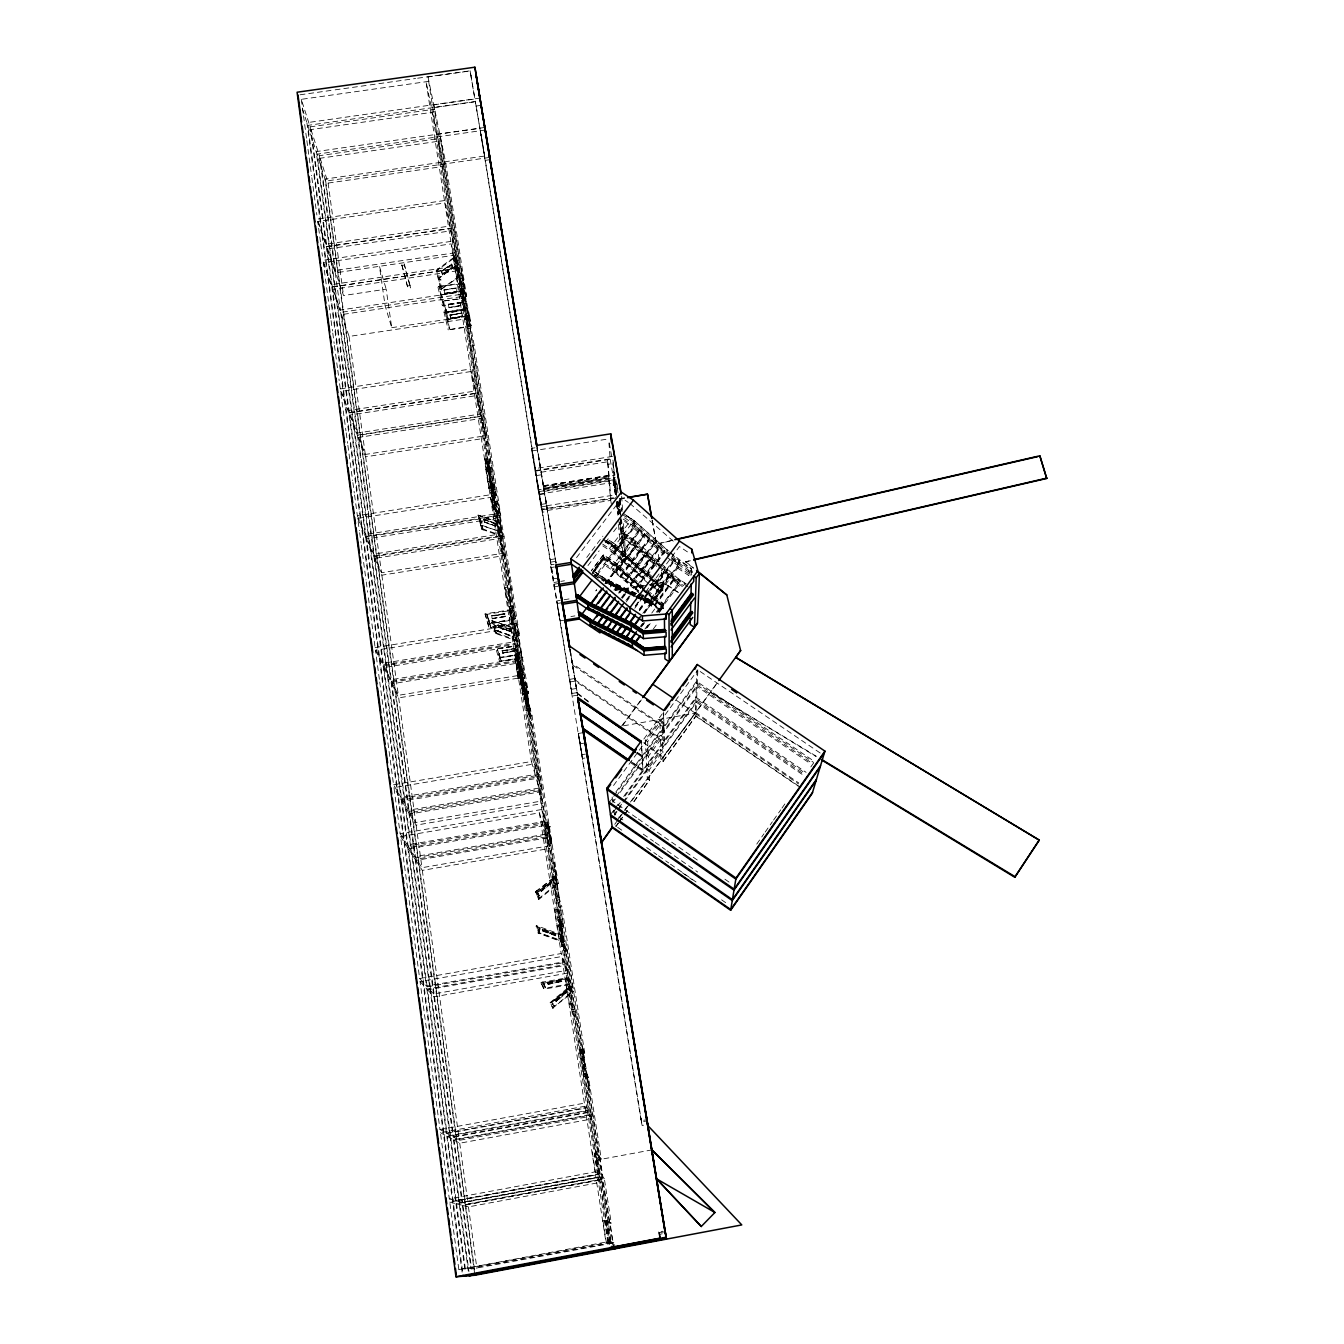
<?xml version="1.0" encoding="UTF-8"?>
<svg xmlns="http://www.w3.org/2000/svg" width="1344" height="1344" viewBox="0 0 1344 1344"><rect width="100%" height="100%" fill="white"/><g stroke="black" fill="none" stroke-linecap="round" stroke-linejoin="round"><path stroke-width="0.75" stroke-dasharray="5 3.75" d="M654.881 605.875L674.318 579.634L674.335 577.802L664.759 571.385L664.742 569.52L645.154 595.846L645.238 597.643L654.83 604.094L654.881 605.875L659.669 609.101M654.394 587.899L674.369 561.019L674.386 559.087L654.343 586.034L654.394 587.899L659.316 591.209M622.087 532.862C621.785 531.838 624.523 535.618 634.334 541.733L635.124 540.574L679.14 579.533L677.594 581.616L677.578 584.892L682.214 588M688.01 586.807L677.998 579.986L678.77 578.945L688.783 585.648M495.902 626.59L495.701 625.531L495.986 627.077M624.002 513.845L634.082 520.565L679.325 560.834L679.274 566.026L644.482 612.914M693.42 568.226L685.507 561.876L691.639 560.129M481.706 521.892L482.227 520.817L481.589 521.858M671.563 557.491L688.901 570.41L688.783 575.551L677.712 568.142L677.746 562.951L679.325 560.834M669.648 551.998L691.303 568.831L691.169 573.972L669.95 557.962M697.015 669.883L695.201 713.378L798.487 783.905M663.029 761.578L662.844 751.246L660.61 749.7L660.845 760.066L663.029 761.578L695.873 716.268L696.478 702.307L803.611 775.354M662.76 747.398L662.558 736.865L660.274 735.286L660.509 745.853L662.76 747.398L696.545 700.913L697.15 686.582L811.054 764.098M662.491 732.799L662.273 721.661L659.904 720.031L660.173 731.22L662.491 732.799L697.217 685.121L697.872 669.95L820.445 753.178M539.918 929.897L539.75 928.15L539.683 929.527M488.863 619.937L488.275 618.761L488.527 620.155M445.788 309.641L445.922 309.17M447.905 320.746L447.787 320.561M489.065 468.451L490.14 467.83L488.779 468.737M583.565 1053.074C581.918 1051.697 585.967 1053.478 582.91 1052.621M553.258 1005.312L554.585 1005.547L553.358 1005.127M543.9 986.563L545.143 987.151L544.202 986.513M561.758 925.159L562.817 924.521L561.674 925.042M549.175 826.862L550.418 826.694L549.007 827.383M498.859 531.182L480.329 525.118L480.866 522.446L480.934 524.966L498.406 531.115L499.397 528.797L498.893 531.3M494.794 629.933L494.743 627.396L494.189 630.185L513.509 637.073L513.643 633.931L513.072 636.35L494.76 629.832L513.089 636.451L513.66 634.032M513.475 636.955L514.147 634.116M498.372 531.014L498.91 528.629M440.496 279.166C441.672 282.106 440.227 277.654 440.412 279.871M538.591 930.367L537.936 933.022L562.632 942.127L560.515 934.433L536.256 925.546L538.894 933.408L536.256 925.546M539.146 930.569L538.608 932.803L558.348 940.044L559.541 937.894M558.785 940.666L559.524 937.826M562.632 942.127L560.515 934.433M555.576 935.777L555.442 933.862L542.153 929.846L542.623 931.039L555.576 935.777L555.442 933.862M537.751 927.158L540.641 934.265M538.322 930.502L539.431 930.518M539.062 930.384L538.222 929.863M542.623 931.039L542.438 929.09M517.507 641.256L514.634 628.051L491.904 620.726L495.482 633.427L517.507 641.256L514.634 628.051M510.401 631.646L510.132 628.874L497.818 625.246L498.406 627.379L510.401 631.646L498.674 626.724L498.086 624.59M493.55 621.516L496.675 633.847M494.945 627.715L494.659 627.077M495.23 627.094L495.466 627.883M495.734 628.169L494.609 627.581M495.482 633.427L492.173 620.071M502.757 536.676L499.733 522.043L478.027 515.122L481.723 529.267L502.757 536.676L499.733 522.043M495.398 523.505L483.89 519.473L484.327 522.228L495.802 526.26L484.495 521.842M484.327 522.228L483.991 519.238L495.499 523.27L495.902 526.025L484.428 521.993M481.723 529.267L478.279 514.5M495.802 526.26L495.499 523.27M480.514 521.825L480.682 522.866M481.824 523.27L481.841 521.724M483.991 519.238L495.23 523.891M538.86 894.97L539.767 895.81L539.112 895.087M442.075 296.201L442.126 297.528L441.504 296.352M447.636 321.082L448.157 322.106L447.905 320.964M548.302 827.568L546.79 827.551L547.73 827.534M756.739 844.099L763.946 833.801M765.156 832.087L772.363 821.789M773.573 820.075L780.78 809.794M781.973 808.08L786.794 801.209M810.835 766.903L814.447 761.762M633.948 801.696L649.522 780.226L649.034 770.246L662.844 751.246M618.257 818.782L623.112 812.095M624.322 810.432L629.16 803.746M630.37 802.082L717.646 682.181M614.729 824.326L618.374 819.286M619.601 817.606L624.473 810.886M625.699 809.206L630.571 802.469M631.798 800.789L717.629 682.45M615.955 826.157L618.358 822.847M619.55 821.184L623.146 816.228M624.338 814.582L629.143 807.962M633.931 801.36L649.505 779.873L647.304 778.361M618.391 823.166L616.006 826.476L615.485 822.478M619.584 821.52L623.179 816.564M624.372 814.918L629.16 808.298M608.849 803.057L612.545 797.983M613.788 796.286L696.478 682.802L813.305 762.266M622.994 802.15L648.866 766.55L646.598 764.988L646.061 754.79L660.274 735.286M636.502 817.74L612.696 801.175L615.149 797.815M616.375 796.135L648.178 752.455L647.674 741.686L662.273 721.661M612.847 802.368L615.3 799.025M620.189 792.305L697.15 686.582M648.866 766.55L648.379 756.37L662.558 736.865M610.462 814.682L614.074 809.71M615.283 808.063L618.895 803.107M623.7 796.488L695.873 697.217L806.098 772.346M613.032 812.515L620.222 802.603M625.027 796.001L695.822 698.628L804.048 772.397M649.522 780.226L647.321 778.714L646.8 768.701L660.61 749.7M622.877 819.941L614.376 814.01L621.768 803.846M614.527 815.136L616.963 811.776M618.19 810.096L623.078 803.359M624.305 801.679L696.478 702.307M643.86 739.032L663.566 712.068L663.785 726.247L572.107 663.365L569.453 647.64M648.178 752.455L645.859 750.842L645.288 740.04L659.904 720.031M613.536 785.501L697.872 669.95M615.838 792.036L696.528 681.324L813.658 760.973M622.86 725.189L642.382 698.51M676.486 700.375L695.218 713.11L662.962 757.142L643.087 742.274M653.268 629.076L656.947 624.103M654.83 604.094L674.335 577.802M654.847 604.985L674.335 578.71M640.114 626.724L642.516 623.465M641.357 625.951L643.759 622.709M641.29 626.959L643.742 623.65M642.298 625.834L644.666 622.642M651.773 613.049L656.51 606.648L651.605 603.322M656.225 612.242L661.987 604.447L646.447 591.31M642.365 595.879L659.702 610.68L659.652 608.21L679.123 581.918L659.954 567.252M662.743 604.43L663.012 608.731L662.962 604.582M644.868 629.11L649.69 622.574M657.502 612.024L679.106 582.826M646.111 628.337L649.723 623.448M657.888 612.31L663.852 604.145L647.22 590.15M659.316 611.134L663.13 605.875M647.254 627.682L650.933 622.541M659.702 610.68L679.09 584.472L679.14 579.533L685.793 584.002M659.131 612.242L662.928 607.001M659.35 612.293L663.146 607.253L642.163 589.646M621.566 726.163L641.474 699.3M634.754 608.278L641.861 598.735L641.777 596.904L651.605 603.523L644.482 613.099M645.204 596.736L664.742 570.461M645.238 597.643L664.759 571.385M654.377 586.975L674.386 560.062M639.223 609.302L646.649 599.29L651.571 602.599M639.257 610.21L646.682 600.214M639.61 610.697L646.716 601.121L646.649 599.29M638.215 594.401L649.572 599.726L648.782 600.919L637.409 595.577L648.782 600.802L659.652 608.21M654.007 579.902L660.257 585.463L661.046 584.287L663.617 586.118L651.353 602.65M691.74 575.114L690.144 569.268L678.149 561.254L678.938 560.196L690.934 568.21L691.975 572.023M669.547 573.67L649.992 599.978L650.227 601.877L669.547 575.518M651.286 603.557L641.76 598.265M650.026 600.869L669.547 574.594M649.908 578.256L662.894 589.277L651.319 604.884L649.37 603.137L651.47 604.565M651.101 604.615L662.508 589.226L660.778 587.748M651.134 606.043L651.168 601.541M649.942 584.825L659.35 592.872L659.299 590.285L679.291 563.338L669.463 556.769M662.844 586.253L662.76 590.839M642.852 613.385L679.291 564.312L674.369 561.019M644.146 612.629L662.642 587.664M625.901 600.432L632.083 592.15L635.342 594.35M638.753 591.528L635.544 589.378L635.443 587.546L655.099 561.221L645.506 554.803L645.439 552.888L624.506 538.91L621.869 539.347L623.078 556.483L625.649 556.063L619.819 522.463M627.194 599.693L632.134 593.074M635.494 588.47L655.133 562.162M635.544 589.378L664.524 550.553L644.767 535.399L644.7 533.383L623.196 519.07M626.287 601.91L632.184 593.998L632.083 592.15M664.541 551.544L644.448 578.458L639.509 575.148L639.425 573.233L629.546 566.614L629.429 564.665L619.534 558.029L619.382 556.063L639.71 529.066L634.771 525.773L614.426 552.737L619.382 556.063M635.191 606.043L679.459 546.554L688.195 552.384M635.628 606.127L641.827 597.828L646.716 601.121M635.443 587.546L625.834 581.078L625.699 579.23L645.439 552.888M625.766 580.154L645.473 553.846M664.524 550.553L664.541 552.518L644.482 579.415L644.398 577.517L634.536 570.881L634.418 568.966L654.629 541.985M625.834 581.078L654.646 542.976M618.744 592.385L622.457 587.446L632.184 593.998M634.536 570.881L654.679 543.984M618.828 593.309L622.524 588.37M620.088 592.637L622.591 589.294L622.457 587.446M638.702 590.621L630.689 585.228L630.588 583.397L650.278 557.054L640.685 550.637L640.601 548.705L635.796 545.496L635.561 541.246L624.154 533.602L621.499 534.038L633.998 543.312L662.038 567.941M630.638 584.321L650.311 558.012M621.079 598.063L627.262 589.798L635.393 595.274M630.689 585.228L659.585 546.269L639.811 531.098L639.71 529.066M639.458 574.19L659.602 547.26M622.39 597.324L627.329 590.722M639.509 575.148L659.618 548.251L659.585 546.269M622.356 598.349L627.379 591.646L627.262 589.798M634.284 596.148L605.976 582.725L634.116 596.366M640.769 588.185L617.299 567.672L603.674 558.818L592.486 573.636M605.674 583.716L625.716 557.122M606.278 583.363L625.75 557.458L623.33 521.136M617.047 569.201L616.627 564.413M630.588 583.397L620.962 576.929L620.81 575.064L616.006 571.822L634.2 546.823L621.751 537.583L620.474 519.49M616.006 571.822L644.7 533.383M624.473 561.355L644.734 534.391M615.938 571.099L604.548 563.455L604.716 565.152L616.073 572.796L635.846 546.487M634.418 568.966L624.54 562.33L644.767 535.399M610.428 586.051L612.898 582.758L622.591 589.294M610.512 586.975L612.982 583.682M620.81 575.064L640.601 548.705M620.894 575.988L649.673 537.684M620.962 576.929L649.69 538.692M629.546 566.614L649.723 539.7M613.956 590.033L617.669 585.094L627.379 591.646M615.283 589.31L617.736 586.018M615.317 590.285L617.82 586.942L617.669 585.094M620.978 518.616L624.506 538.91L597.022 575.366L596.837 573.686L622.826 539.23L622.591 535.685M615.283 549.881L615.065 544.992L615.67 549.83M626.17 515.693L634.536 521.287L634.822 526.831L614.51 553.762L614.376 551.981L633.125 527.117L623.146 520.447M611.117 567.857L639.761 530.09M619.534 558.029L639.811 531.098M636.317 593.51L605.993 579.298L605.22 580.457L597.005 574.829M635.561 541.246L633.998 543.312L634.234 547.562L656.779 566.378M649.169 602.146L605.69 581.599L634.2 594.821M617.198 566.412L660.929 604.8L617.198 566.294L603.691 557.239L592.334 572.292M604.918 583.632L625.649 556.063M493.836 489.518L495.012 489.552L493.618 490.09M587.966 565.589L599.122 550.855M605.237 542.774L608.832 538.037M613.62 531.72L620.794 522.228M603.54 555.626L604.044 560.465M609.42 548.671L628.186 523.807M636.317 593.611L606.01 579.398L593.124 570.73L603.708 556.567L616.594 565.337L644.868 589.831L616.594 565.337L617.366 564.161L603.406 554.786L591.209 570.914L603.406 554.904L617.383 564.278L645.658 588.89M593.578 570.746L603.708 557.357M593.813 570.898L603.775 557.71M595.207 570.612L604.044 558.768M627.362 516.214L634.082 520.699L633.276 521.758L621.533 513.929M634.536 521.287L632.94 523.404L633.175 527.89L662.962 553.661M615.149 548.335L603.355 540.103M576.542 557.642L621.785 498.086L628.286 502.404M586.74 557.441L602.868 536.172M615.384 548.486L648.362 577.013M583.01 1053.226L580.994 1049.093M566.227 992.04L556.114 1001.482L566.714 992.645L565.858 991.099L566.714 992.645M552.367 1004.371L553.09 1003.548M555.946 1001.246L566.412 992.275M554.047 1006.606L551.51 1001.196M552.67 1008L572.09 991.822L569.957 986.093L550.099 1002.624L552.67 1008L572.578 992.41L569.957 986.093M568.294 988.814L551.006 1002.725L552.3 1004.203M553.157 1008.588L550.603 1003.229L570.444 986.698M556.114 1001.482L555.526 1000.339L566.042 991.318L566.546 992.426M555.526 1000.339L566.16 991.469M566.345 991.704L555.223 999.953L555.811 1001.095M536.441 890.635L539.28 898.162L536.995 890.417M535.534 891.61L555.005 876.674L557.357 884.335L538.742 899.539L535.534 891.61L538.742 899.539M536.004 892.181L555.005 876.674M540.49 889.61L551.141 881.849L540.49 889.61L541.397 891.425L551.544 883.126L550.855 881.496M537.684 893.978L536.558 892.954L553.09 879.816L554.232 881.026L552.67 880.236M537.197 892.87L553.106 879.883M540.926 890.854L551.09 882.571L550.67 881.294M541.111 891.072L551.258 882.773M537.852 894.449L538.524 893.542M541.229 891.206L551.376 882.924M537.667 894.818L538.289 894.096M539.162 898.027L536.878 890.282M538.272 898.985L556.886 883.781L554.534 876.103M521.052 677.141C523.891 677.897 520.565 676.15 521.153 677.796M455.078 267.54L454.474 266.683L438.312 278.443L439.723 278.292M439.286 279.653L438.866 278.023L439.757 278.443M441.672 288.641L437.539 269.069M440.798 289.481L459.077 276.192L454.86 256.738L436.212 270.245L440.798 289.481L459.53 276.679L454.86 256.738M441.235 289.985L436.649 270.749L455.314 257.242M441.638 271.387L451.752 264.264L452.474 267.523L442.394 274.63L441.47 271.202L451.483 263.945L452.642 267.708L442.226 274.445L452.206 267.204L451.483 263.945M451.92 264.449L441.47 271.202M455.498 267.238L454.524 266.851L439.169 278.124M490.862 487.133L488.746 488.443L485.738 469.039L487.654 467.746M485.772 469.174L487.939 467.981M487.738 468.25L486.158 469.476L487.99 468.317M499.498 653.957L498.792 653.201L499.682 654.494M493.584 509.225L495.684 508.099L493.618 509.342L490.661 490.409L492.542 489.182M492.576 489.3L490.661 490.409M492.626 489.67L491.081 490.829L492.862 489.72M489.199 620.155L489.048 621.13M490.762 486.494L488.964 487.586M490.846 486.998L488.746 488.443M663.919 727.474L572.359 664.894L575.03 679.644M495.566 507.478L493.819 508.519M519.691 675.074L522.446 695.117L524.614 693.84M520.178 677.863L518.162 678.955L514.97 658.459L517.205 657.418L517.692 659.652M529.318 709.01C531.283 710.606 529.956 706.474 529.788 709.262M525.37 693.991L526.478 692.832L525.806 693.924M523.488 690.934L525.605 689.976M524.311 693.454L522.698 694.411L524.563 693.487M522.43 695.016L524.395 693.974M517.171 657.317L515.29 658.291L518.398 678.233L520.313 677.275M517.272 657.972L515.407 658.93M519.658 674.974L521.522 674.15M519.742 675.511L521.59 674.688M523.874 691.286L525.672 690.497M558.214 925.495L560.28 924.622L558.214 925.495L561.859 946.714M558.634 925.932L560.381 925.243M561.775 946.142L563.724 945.454L561.842 946.663M579.852 1053.209L581.935 1052.554M580.272 1053.679L582.019 1053.125M583.43 1074.024L585.463 1074.024L583.195 1074.696M685.507 561.876L691.622 560.465M672.722 540.12L656.41 544.202L672.722 540.456M607.942 1242.427L597.66 1177.378L595.543 1175.059L449.77 1202.124L458.858 1269.61L609.37 1241.419L606.043 1220.033L602.969 1220.604L606.278 1242.007M659.686 1238.21L658.661 1231.961L662.659 1231.222M458.858 1269.61L611.302 1241.957L601.961 1182.065L600.079 1180.015L462.958 1205.501L471.626 1268.988L614.359 1242.814L615.283 1248.761M659.098 1232.801L664.894 1231.709M609.857 1242.931L599.878 1179.797L597.878 1177.613L456.574 1203.854L465.427 1269.29L613.099 1242.478L609.958 1222.334L607.068 1222.872L610.193 1243.015M658.661 1231.961L659.837 1234.246L665.498 1233.187M608.294 1242.528L605.069 1221.78L609.454 1222.032L592.116 1118.93L589.999 1115.201L454.054 1140.115L462.554 1202.477L468.048 1203.955L604.33 1178.638L611.268 1223.107L607.068 1222.872M609.454 1222.032L605.069 1221.78M594.636 1154.614L597.61 1154.059L599.206 1156.31L596.316 1156.848L594.636 1154.614L597.811 1174.992L600.785 1174.438M604.33 1178.638L602.885 1176.907L599.995 1177.445L596.921 1157.654L599.794 1157.134L601.306 1159.25L588.538 1077.552L586.79 1073.738L583.934 1074.259L580.054 1049.261L582.893 1048.757L584.724 1053.074L581.952 1053.562L580.054 1049.261M651.907 1149.893L598.483 1159.771L596.921 1157.654M597.811 1174.992L587.278 1110.463L584.875 1106.28L440.429 1132.69L449.333 1198.915L595.039 1171.884L597.19 1174.286M449.333 1198.915L455.549 1200.578L600.18 1173.732L598.55 1171.8L595.476 1172.371L592.234 1151.371L595.274 1150.8L596.988 1153.186L593.998 1153.74L592.234 1151.371M601.507 1179.158L599.609 1177.008L589.764 1114.814L587.513 1110.883L447.434 1136.52L456.154 1200.746L597.391 1174.522M456.154 1200.746L461.983 1202.326L602.314 1176.252M449.77 1202.124L455.969 1203.703L599.609 1177.008M456.574 1203.854L462.403 1205.35L599.878 1179.797M462.958 1205.501L468.451 1206.895L601.961 1182.065M427.56 989.772L433.978 996.845L567.739 973.106L564.934 965.446L427.56 989.772L447.031 1133.462L453.062 1136.822L589.31 1111.874L587.042 1107.842L564.631 964.656L561.658 956.542L420.067 981.557L439.992 1129.548L446.41 1133.11L586.807 1107.439L584.388 1103.155L561.658 956.542M453.634 1137.142L589.529 1112.261L591.679 1116.058L459.329 1140.317L453.634 1137.142L415.901 860.412L546.857 837.9L549.982 848.383L591.679 1116.058M447.434 1136.52L453.466 1139.796L589.764 1114.814M454.054 1140.115L459.732 1143.206L592.116 1118.93M641.138 1119.619L640.55 1117.032L641.374 1120.694L646.968 1119.67M560.263 600.365L556.685 600.953L641.357 1121.938L647.086 1120.879M641.357 1121.938L642.146 1125.482L647.741 1124.458M584.674 1069.79L582.876 1056.384M588.538 1077.552L585.766 1078.056L583.934 1074.259M439.992 1129.548L584.388 1103.155M447.031 1133.462L587.042 1107.842M440.429 1132.69L446.813 1136.167L587.278 1110.463M581.297 1051.008L582.977 1055.309M581.868 1052.419L582.254 1053.209M583.044 1055.594L584.657 1069.085M568.495 986.362L571.402 985.841L573.518 991.57L570.679 992.074L568.495 986.362L572.426 1011.662L574.543 1016.854L577.382 1016.35L599.206 1156.31M569.386 1004.136L572.393 1003.598L574.56 1009.126L571.62 1009.663L569.386 1004.136L565.354 978.096L567.655 984.161M572.426 1011.662L575.35 1011.142L577.382 1016.35M623.616 725.794L695.218 713.11M558.214 920.069L560.582 927.091L563.388 926.604L561.086 919.565L558.214 920.069L562.061 944.899L564.95 944.395L567.185 950.947L573.518 991.57M567.185 950.947L564.362 951.434L562.061 944.899M419.664 978.533L561.187 953.534L564.178 961.75L426.502 986.11L419.664 978.533L400.562 836.556L539.381 812.851L542.892 824.594L564.48 962.539L567.286 970.284L433.591 993.989L427.157 986.849L408.458 848.837L543.228 825.737L546.538 836.825L589.529 1112.261M427.157 986.849L564.48 962.539M420.067 981.557L426.888 989.05L564.631 964.656M542.338 982.195L545.731 988.058L542.909 981.876M540.943 982.43L568.344 977.575L570.578 983.64L543.782 988.411L540.943 982.43L543.9 989.184L569.251 984.682L566.966 978.634L541.061 983.237M544.774 985.102L544.085 983.102L565.723 978.936M547.495 982.649L561.389 980.179L561.792 981.187L548.066 984.446L547.495 982.649L548.066 984.446M547.579 983.136L561.422 980.465L561.859 981.691M547.613 983.438L561.506 980.969L561.91 981.977M543.178 984.766L544.572 984.53M547.949 983.657L561.792 981.187M561.826 981.49L548.033 984.144L547.546 982.934M545.698 987.857L542.304 981.994M584.724 1053.074L561.893 906.881L559.171 907.351L556.853 900.144L553.14 876.355L555.912 875.868L558.247 883.529L555.526 884.016L553.14 876.355M554.77 909.905L557.743 909.384L560.179 916.843L557.29 917.347L554.77 909.905L558.734 935.441L561.17 942.379L564.077 941.858L561.708 934.92L558.734 935.441M562.582 940.397L563.741 941.388L539.179 932.686M556.853 900.144L559.625 899.657L561.893 906.881M400.159 833.666L407.366 844.922L545.311 821.302L541.867 809.474L400.159 833.666L393.96 787.634L534.778 763.846L538.39 776.798L401.285 800.016L393.96 787.634M402.007 801.226L408.912 812.935L542.136 790.289L538.726 778.058L402.007 801.226L408.072 846.014L547.73 822.142L549.797 829.382L547.092 829.836L544.992 822.612L547.495 838.757L550.25 838.286L552.266 845.275L421.966 867.703L415.531 857.674L409.584 814.061L539.7 791.952L542.993 803.494L549.578 845.729L546.437 835.178L539.7 791.952M400.562 836.556L407.753 847.745L542.892 824.594M547.697 826.342L549.293 831.331L547.915 826.526M548.604 826.19L551.998 842.705L550.435 837.984M408.072 846.014L414.876 856.632L548.89 833.633L545.647 822.461M415.531 857.674L546.437 835.178M408.458 848.837L415.246 859.387L546.538 836.825M415.901 860.412L422.318 870.391L549.982 848.383M401.621 798.454L535.466 775.79L538.944 788.071L408.542 810.214L401.621 798.454L383.88 667.565L515.323 646.01L519.322 661.937M409.214 811.356L539.297 789.264L542.59 800.873L415.75 822.478L409.214 811.356L391.826 683.844L519.624 662.794L523.538 678.367M409.584 814.061L416.119 825.132L542.993 803.494M581.935 732.866L578.424 733.471L582.506 758.436L587.832 757.529M583.666 743.198L580.138 743.803L577.802 730.85M393.574 784.762L531.418 761.51L535.114 774.514L400.915 797.244L393.574 784.762L379.663 681.358M581.834 754.723L585.48 754.102M526.546 692.093L525.336 690.346L526.546 692.093L542.136 790.289M528.612 693.739L525.958 694.176L523.051 682.954L525.756 682.5L528.612 693.739L516.55 623.498L513.878 623.935L520.313 657.938L542.59 800.873M571.217 689.321L576.526 688.447M526.058 699.401L522.883 687.96L526.344 701.148L522.463 676.284L521.22 674.436L522.463 676.284M571.956 693.487L577.231 692.614M569.621 679.358L572.359 696.024L577.651 695.15L570.226 649.874M527.705 704.256L525.571 689.892M520.498 666.506L526.562 705.466L529.267 705.012L532.056 715.831L558.247 883.529M528.562 708.826L526.512 710.405L528.578 709.363M529.906 714.974L526.982 703.601L530.258 716.134L526.058 690.228M532.056 715.831L529.402 716.268L526.562 705.466M515.088 650.429L502.74 653.15L515.189 651.101L514.567 648.43L502.186 651.151L514.634 648.85M502.673 652.714L515.122 650.681M502.706 652.898L515.138 650.849M498.54 654.746L499.145 655.603M499.783 654.545L499.666 655.519M499.582 655.166L499.548 657.938L519.574 654.646L519.036 651.689L518.969 654.31L499.968 657.317M499.548 657.938L519.557 654.562M520.128 672.235L518.834 670.303L516.869 657.602L518.162 659.568L522.194 685.306L518.549 671.412L521.909 683.508M499.531 661.349L522.362 657.602L519.288 645.036L496.003 648.85L499.531 661.349L522.95 657.502M374.724 558.398L381.864 575.182L504.37 555.542L500.27 538.356L374.724 558.398L391.474 681.24L398.328 695.335L522.934 674.738L519.221 660.206L499.834 536.592L495.499 518.448L366.458 538.944L383.527 664.894L390.768 679.778L518.834 658.711L514.903 643.356L495.062 516.583L490.476 497.414L357.722 518.381L359.369 530.695M518.162 659.568L516.869 657.602M391.474 681.24L519.221 660.206M383.88 667.565L391.121 682.399L519.238 661.298L539.297 789.264M518.095 673.361L520.951 672.89L524.093 684.986L521.287 685.457L518.095 673.361L514.416 649.673L517.272 649.202L520.464 661.752L517.675 662.206L514.416 649.673M391.826 683.844L398.681 697.872L523.337 677.275M524.647 678.182L521.926 678.636L518.851 666.775L521.64 666.322L524.647 678.182L518.851 641.038L515.743 628.488L512.988 628.942L509.46 606.262L512.215 605.825L515.39 618.778L512.686 619.214L509.46 606.262M523.891 686.683L524.395 688.632M569.453 679.392L574.862 678.485M522.446 689.858L525.218 689.405L528.175 700.829L525.454 701.282L522.446 689.858L516.096 649.387M569.873 681.979L575.282 681.089L664.154 742.174L663.667 711.917M615.048 590.453L647.203 585.228M649.219 584.909L663.281 582.624L678.552 592.855M564.094 599.743L570.209 598.752M511.762 624.103L504.79 587.58L507.629 587.126L514.534 623.65L489.031 627.816L485.083 613.889L509.712 609.89L513.139 623.885L509.813 610.613M485.184 614.611L511.241 610.378M557.088 603.49L562.279 602.65M491.551 615.77L504.756 613.62L505.445 616.56L492.29 618.71L491.669 616.493L504.756 613.62M504.806 613.889L491.602 616.039L504.823 614.074M557.374 605.102L559.339 616.207M492.24 618.442L505.378 616.123M488.964 620.911L488.947 623.885L510.115 620.441L509.544 617.266L509.477 620.054L489.384 623.213L509.477 620.054M488.275 620.575L488.51 621.398M485.083 613.889L488.914 627.11L513.038 623.179M490.879 627.514L486.545 614.578M375.11 647.59L510.334 625.531L514.5 641.777L382.771 663.365L375.11 647.59L367.937 594.266M570.931 616.543L574.896 615.888M379.378 679.291L375.48 650.345L510.77 628.253L514.92 644.431L535.466 775.79M563.64 620.273L560.146 620.844L550.351 564.917L554.114 564.312M513.878 623.935L516.936 636.199L519.557 635.779L504.05 536.474L497.465 501.144L494.827 501.564M518.851 641.038L516.146 641.474L512.988 628.942M383.527 664.894L514.903 643.356M375.48 650.345L383.141 666.036L514.92 644.431M519.994 645.624L496.003 648.85M502.118 650.731L514.601 648.682L515.189 651.101M549.998 559.675L555.307 558.818L555.979 562.75M555.727 561.322L550.402 562.178L479.875 128.167M554.434 567L550.771 567.588L550.351 564.917M556.786 578.29L553.325 578.844L550.183 559.642M558.953 581.666L553.442 582.557L554.165 586.874L559.49 586.018M560.801 581.364L564.463 580.776M553.745 584.27L559.255 583.38M615.014 590.134L643.171 585.564M651.218 584.254L663.281 582.305L678.552 592.536M618.173 510.35L619.5 510.014L618.173 510.35L616.762 502.169M619.198 513.391L617.098 501.362M516.936 636.199L486.074 438.077L481.606 418.387L358.226 437.472L374.371 555.878L381.528 572.729L503.983 553.106L499.867 535.853L481.135 416.354L476.431 395.59L349.675 415.094L366.106 536.374L373.649 554.148L499.447 534.089L495.113 515.894L475.944 393.456L470.954 371.532L340.637 391.457L348.869 412.994L365.333 534.542L494.659 514.03L490.073 494.794L470.954 371.532M374.371 555.878L499.867 535.853M366.458 538.944L373.985 556.668L499.834 536.592M504.05 536.474L501.463 536.894L498.154 522.883L491.568 480.614L495.096 495.785M623.078 556.483L619.282 534.626L621.852 534.206M621.751 537.583L624.389 537.163L621.566 520.884M491.03 481.908L489.938 482.026L489.317 479.388L494.642 497.532L490.846 480.732M536.105 475.625L541.514 474.768M613.922 469.224L614.914 482.731L609.655 483.554L608.11 464.285L613.486 463.445L612.898 460.102M492.374 488.947L495.23 503.093M492.962 491.484L497.734 517.356L494.239 502.572L487.637 458.59L484.848 459.026L488.326 481.404L492.022 497.011L494.76 496.574L491.114 480.967L488.326 481.404M543.362 485.738L608.714 475.423L608.95 476.784L543.581 487.116M543.379 485.873L608.731 475.558M354.581 495.029L357.37 515.743L490.073 494.794M543.329 486.377L614.914 475.087L612.461 461.026M493.534 496.02L496.188 495.6L469.073 321.77L466.486 322.157L459.312 283.483L463.344 301.93M543.782 488.258L608.966 477.826L543.816 488.494M534.996 447.804L531.418 448.375L538.154 489.871L615.367 477.674M544.001 489.636L609.118 479.59M615.686 494.004L613.234 479.808L615.955 493.97M538.944 491.618L614.208 479.707M544.303 491.366L609.235 481.102M494.206 500.657L498.439 517.238M539.347 494.071L609.386 482.983M539.414 494.676L544.706 493.836M496.188 495.6L492.677 480.446L489.972 480.866L493.366 502.706L496.087 502.286L499.531 517.07L515.39 618.778M610.966 499.649L609.823 485.436L615.048 484.613L615.804 494.777M541.162 504.42L546.353 503.597M546.571 505.781L614.309 495.046M541.565 506.839L546.739 506.016M366.106 536.374L495.113 515.894M498.204 515.928L500.774 515.508L474.247 345.576L467.376 308.28L444.024 312.43L466.099 308.482M357.722 518.381L365.686 537.13L495.062 516.583M538.154 489.871L541.531 509.208L616.795 497.246L615.502 479.64M542.102 509.779L615.586 498.103L612.763 460.37M499.531 517.07L496.877 517.49L493.366 502.706M619.651 498.607L625.615 497.666M547.495 510.434L610.596 500.422L608.966 480.547M619.668 498.977L625.649 498.019M498.154 522.883L500.791 522.463M531.838 450.946L608.614 438.934M487.519 467.006L490.409 481.958L486.612 458.741L490.325 474.751M612.461 456.439L534.946 468.619L541.531 509.208M489.871 476.566L485.873 458.858L493.03 496.86L488.813 469.946L487.452 467.376L488.544 469.98M535.282 470.585L610.814 458.707M535.349 471.139L610.21 459.362L608.933 443.033M541.094 472.248L607.673 461.782M457.061 270.866L332.64 289.38L349.339 412.608L357.134 433.07L480.766 413.952L476.045 393.137L431.861 109.553L426.031 81.732L444.461 200.542L456.036 254.974L335.311 272.866L327.163 249.06L450.845 230.849M357.907 435.053L481.219 415.985L485.705 435.725L365.299 454.457L357.907 435.053L341.477 314.614L462.638 296.453M349.675 415.094L357.47 435.49L481.135 416.354M358.226 437.472L365.635 456.826L486.074 438.077M340.284 388.92L470.568 369.012L475.558 390.986L348.533 410.508L340.284 388.92L339.444 382.704M349.339 412.608L476.045 393.137M348.869 412.994L475.944 393.456M462.454 315.89L450.694 318.293L449.971 315.118L461.866 313.337M450.66 318.058L462.504 316.109M468.266 315.538L446.998 319.402M447.871 319.418L447.098 319.838L466.15 316.21L466.25 317.251M391.726 327.684L469.61 315.958L471.156 325.802L448.224 329.885L469.997 326.592L465.142 303.643L443.755 166.37L438.497 141.254L320.158 158.239L335.782 272.882L343.526 295.529L386.182 289.162L391.726 327.684L385.106 305.693L379.462 266.398L386.182 289.162M341.477 314.614L349.121 336.437L467.46 318.612L468.636 326.189L464.822 308.666L485.705 435.725M467.947 328.776L470.501 328.39M471.727 345.962L474.247 345.576M453.516 256.922L457.766 276.377L460.404 275.99L456.204 256.536L453.516 256.922L456.775 277.956L459.48 277.553L464.722 302.35L442.394 305.71L437.858 286.692L461.933 283.097L465.914 301.543L442.394 305.71M407.618 285.97L410.122 285.6L410.441 287.851L407.938 288.221L401.402 263.155L407.938 288.221M460.169 278.746L462.706 278.376L466.553 296.352L464.05 296.738L460.169 278.746L463.26 298.67M443.503 304.903L439.068 286.339L449.282 328.944M460.723 283.92L437.858 286.692M456.238 287.969L444.041 289.8L456.238 287.969L457.027 291.698L444.864 293.513L444.091 290.186L456.288 288.204M444.83 293.278L456.977 291.312M441.605 294.773L460.74 291.497L460.841 292.522L460.27 291.833M440.748 294.907L460.74 291.497M327.163 249.06L332.304 286.978L340.368 310.027L461.782 291.866M441.185 295.159L441.689 294.454L441.857 295.764M332.64 289.38L340.687 312.379L462.269 294.134M463.63 296.671L460.975 297.074L456.775 277.956M468.602 316.327L464.436 297.864L442.31 301.174L465.814 298.284L469.61 315.958M448.291 304.147L460.169 302.366L460.925 305.945L449.081 307.709L448.392 304.752M448.358 304.517L460.219 302.736M462.504 304.046L465.142 303.643M460.824 305.323L449.081 307.709M449.047 307.49L460.858 305.558M445.166 309.658L445.452 310.918M446.578 312.497L464.654 309.943L464.167 307.255L465.158 309.859M446.174 310.262L446.191 313.186L465.125 309.708M446.628 310.733L446.309 309.54M449.786 328.877L445.116 311.623M465.209 310.178L446.158 313.034L445.637 310.195L446.611 312.648M461.798 312.95L450.005 315.353L461.798 312.95L462.554 316.495M449.954 314.966L461.849 313.169M467.46 318.612L450.794 241.433L322.98 260.299L331.481 284.626L456.17 266.095M330.826 318.595L323.299 262.752L451.164 243.869L470.568 369.012M435.002 111.905L310.968 129.562L326.844 246.691L334.992 270.547L455.683 252.689M401.738 265.457L404.292 265.07L410.441 287.851M323.299 262.752L331.8 287.011L456.54 268.464M332.304 286.978L456.691 268.498M444.461 200.542L317.419 219.089L326.004 244.255L449.938 226.027M320.494 241.92L317.755 221.491L444.83 202.944L450.794 241.433M317.755 221.491L326.34 246.607L450.307 228.379M326.844 246.691L450.475 228.514M302.45 108.881L325.685 181.104L489.838 157.399M320.158 158.239L328.104 183.086L443.755 166.37M490.207 159.65L485.318 160.356L481.034 135.156L484.411 134.669M480.01 98.095L306.902 122.69L462.101 1272.096M433.759 104.832L474.902 98.986L480.581 132.569M465.914 301.543L439.774 133.913L479.892 128.302L475.339 101.556L307.759 125.395L463.243 1276.212M434.314 107.554L475.356 101.707M428.669 81.362L301.291 99.338L310.111 126.874L434.431 109.183M476.062 106.058L481.018 105.353M484.865 127.445L316.193 151.603L468.384 1271.592M485.302 130.032L317.016 154.157L468.938 1271.525M310.968 129.562L319.334 155.702L440.462 138.314M300.065 94.786L333.077 90.132M335.143 89.846L368.138 85.193M370.205 84.89L415.582 78.506M417.648 78.204L435.994 75.634M437.993 75.348L470.098 70.812L474.902 98.986M609.504 1244.46L427.98 76.91L470.131 70.963M470.098 70.812L470.854 75.398L474.247 74.928M611.503 1243.351L605.909 1241.906L595.543 1175.059M609.017 1241.318L614.359 1242.814M438.278 278.275L439.286 278.594M478.027 515.122L499.464 522.665M483.823 519.624L495.331 523.673M481.975 528.662L503.009 536.071M491.904 620.726L514.366 628.723M510.031 629.126L497.918 625.01L498.506 627.127L510.502 631.394L510.132 628.874M497.818 625.246L509.863 629.53M510.569 631.243L498.574 626.959L497.986 624.842M495.751 632.772L517.776 640.601M535.97 926.285L560.23 935.189M555.274 934.332L542.338 929.376L542.808 930.569L555.761 935.323M542.153 929.846L555.156 934.601M542.909 930.283L555.862 935.038M481.69 522.194L481.891 523.118M638.215 594.502L649.589 599.827M635.51 594.569L605.203 580.339L635.527 594.686M636.166 596.921L649.37 603.238M635.998 597.139L649.202 603.456M595.762 574.594L608.395 583.027L638.014 597.559M639.862 598.466L656.51 606.648M602.969 1220.604L607.522 1220.89L606.043 1220.033M609.958 1222.334L611.268 1223.107M816.211 756.202L710.438 692.11L816.043 756.554M624.557 517.826L632.94 523.404L670.018 556.13M659.618 548.251L669.463 554.82M667.884 557.911L677.729 565.454M677.712 566.429L688.817 573.838M623.7 533.064L635.124 540.574M659.921 565.37L650.345 558.953L650.278 557.054M659.938 566.311L655.15 563.102L655.099 561.221M674.318 579.634L683.81 585.766M682.399 586.69L661.886 569.654M677.578 583.985L663.197 571.586M615.838 544.74L608.866 540.07L615.838 544.74L653.251 577.584M608.059 541.145L615.031 545.933M606.648 540.943L615.653 546.974L662.878 587.933M603.053 538.86L615.653 547.092L648.161 575.854M606.497 541.279L615.502 547.31L648.312 575.635M615.77 548.537L606.614 542.606L615.619 548.755L648.211 577.231M602.666 544.135L614.376 551.981M602.851 545.933L624.406 560.364L624.54 562.33M662.71 588.034L649.706 577.097M651.05 583.834L654.343 586.034M651.084 584.774L659.299 590.285M603.758 557.592L617.047 566.63M603.842 558.734L617.299 567.672M663.852 604.246L661.366 602.566L660.576 603.607L646.43 591.209M625.699 579.23L616.073 572.796M663.13 605.976L661.08 604.481L662.76 606.043M660.946 606.077L662.777 607.303M640.399 593.51L651.017 600.701M651 601.759L651.37 606.194M649.32 601.81L651.202 603.086M649.202 603.355L651.252 604.514M636.972 595.442L641.861 598.735M617.82 586.942L608.143 580.423L608.395 583.027M605.993 579.298L593.124 570.73M596.837 573.686L613.066 584.606L612.898 582.758M592.385 572.645L605.69 581.717M594.149 575.081L603.943 581.465M594.166 575.198L598.97 578.441M605.388 582.758L605.254 579.533L605.758 582.691M697.217 685.121L811.406 762.804M696.545 700.913L803.93 774.144M695.251 712.27L798.739 782.93M798.538 785.988L695.89 715.882L663.029 761.208L660.828 759.696M695.873 716.268L798.454 786.341M574.862 679.745L664.138 740.863M645.288 740.04L647.674 741.686M646.061 754.79L648.379 756.37M637.056 752.287L642.214 755.849L641.407 742.409M636.972 752.455L642.096 756M637.157 753.614L642.298 757.159L643.054 769.86L631.008 761.527M646.8 768.701L649.034 770.246M630.974 761.729L642.953 770.011M631.075 762.989L643.02 771.238L641.29 742.56M638.198 818.916L648.413 826.006M650.11 827.198L697.721 860.311M724.937 879.228L731.741 883.966M643.289 834.154L653.486 841.26M655.183 842.436L665.381 849.542M667.094 850.735L697.704 872.054M617.669 827.333L624.473 832.087M646.615 847.526L656.83 854.666M658.543 855.842L668.758 862.982M670.471 864.158L696.007 881.983M721.56 899.808L728.381 904.546M682.382 872.76L692.597 879.883M577.298 693.017L590.419 702.845M577.416 693.756L588.89 702.341M685.507 561.54L693.437 567.89M640.786 594.535L612.427 570.326L632.184 544.051L660.324 568.31M648.379 583.481L610.764 551.242L631.075 524.328L668.388 556.618M629.899 503.479L673.26 541.178M642.331 589.428L661.097 605.858M617.148 567.874L640.618 588.386M654.814 578.827L661.046 584.287M615.014 545.815L652.462 578.642M649.706 577.214L660.61 586.723M649.757 578.474L660.626 588.084M662.407 566.395L634.334 541.733M663.953 567.655L677.998 580.104M663.583 569.302L677.594 581.616M634.082 520.565L668.102 550.637M633.276 521.64L678.149 561.372M537.18 892.802L538.205 893.878M536.558 892.954L537.751 894.163M567.84 989.184L569.47 990.091L568.277 988.764L551.678 1002.624L552.754 1003.834M584.892 1074.091L586.69 1077.888M587.429 1077.754L585.648 1073.94L581.75 1048.958L583.615 1053.276M587.294 1076.225L589.529 1089.766L582.893 1048.757M357.37 515.743L365.333 534.542M542.27 929.561L542.741 930.754L555.694 935.508L555.341 934.147M565.169 979.356L565.404 981.238L565.757 979.255M566.849 977.827L569.117 983.892M540.658 889.812L541.397 891.425M566.026 951.149L563.758 944.597L559.894 919.766L562.229 926.806M563.069 940.313L563.455 941.438L561.271 926.957M562.867 940.346L563.254 941.472M560.515 927.091L561.674 928.116L559.154 921.278L561.506 928.284M560.801 927.041L561.187 928.2M559.138 919.901L561.49 926.94L565.27 951.283L563.002 944.731L557.743 909.384M554.467 864.175L553.946 862.478L556.399 876.557L554.198 863.268M549.511 838.421L551.544 845.393L547.73 822.142M549.746 836.455L550.015 837.43L548.1 824.645M549.562 836.489L549.83 837.446M549.074 829.5L546.991 822.276L563.388 926.604M490.913 627.682L487.116 614.494M691.303 568.831L692.362 572.628M688.901 570.41L690.48 576.055M502.085 650.479L502.74 653.15M410.122 285.6L403.956 262.769L404.292 265.07M483.269 529.99L479.17 515.542L482.782 529.822M519.322 670.236L519.859 672.286L517.625 657.485M527.671 702.341L528.142 704.172M519.12 670.27L519.658 672.319M519.775 673.075L522.934 685.171M523.925 688.699L521.959 674.302M524.093 689.59L527.066 701.014M527.486 702.374L527.974 704.206M518.582 662.054L515.34 649.522L519.019 673.21M519.758 666.624L522.816 678.485M523.925 682.802L526.814 694.025M527.52 693.907L524.647 682.685L530.964 716.016L525.756 682.5M519.053 661.567L519.372 662.81M523.37 678.401L523.673 679.594M527.47 694.327L527.755 695.453M504.79 587.58L508.217 601.272L510.989 600.818L507.629 587.126M509.342 599.088L509.678 600.466M513.895 617.534L514.214 618.845M518.213 634.973L518.515 636.216M516.55 623.498L519.557 635.779M508.721 595.157L509.057 596.534M513.29 613.687L513.626 614.998M517.625 631.226L517.927 632.47M447.082 319.082L447.132 319.973M506.486 569.856L506.822 571.234M510.972 588.454L511.291 589.764L508.166 570.511L508.486 571.855M443.923 311.808L448.224 329.885M501.85 550.771L502.202 552.25L498.91 531.922M448.325 319.318L443.587 301.61L448.123 320.51M484.848 459.026L488.611 475.037L491.333 474.6L487.637 458.59M489.602 479.338L493.752 496.742M444.041 289.8L444.797 293.126M449.921 314.731L450.643 317.906M441.756 271.522L442.68 274.949M497.465 501.144L500.774 515.508M488.628 465.965L489.014 467.594M493.668 487.704L494.038 489.233M498.439 508.284L498.775 509.746M499.01 511.896L499.346 513.341M465.679 316.562L465.746 317.335M467.376 308.28L471.156 325.802M457.061 262.937L457.498 264.919M457.615 266.515L458.052 268.481M468.754 317.957L469.14 319.721M432.432 112.258L437.959 138.684L481.219 415.985M427.963 76.759L445.519 161.683L466.553 296.352M580.238 745.836L582.019 754.69L578.424 733.471L642.146 1125.482M488.93 620.81L489.418 623.33M499.548 655.066L500.002 657.418M652.142 520.01L659.652 562.061M661.466 572.174L663.281 582.624M652.159 520.363L656.41 544.202M619.886 498.977L622.003 511.123M617.064 483.907L618.122 490.056M619.87 500.002L621.852 511.442M609.319 442.949L612.108 459.026M615.703 479.573L618.005 492.845M614.057 477.826L616.661 492.744M618.408 502.757L620.491 514.786M613.872 477.775L616.694 494.021M618.089 501.967L620.626 516.6M610.21 459.362L616.358 494.71L615.199 479.018M617.501 501.329L619.634 513.559M617.35 501.883L619.483 513.778M613.351 481.32L615.451 493.5M616.846 501.396L618.946 513.559M615.367 494.239L612.562 478.111M616.409 502.908L618.458 514.651M616.409 503.731L618.206 514.063M619.886 523.572L625.75 557.458M618.559 519.271L621.869 539.347M608.11 464.285L607.236 459.278L609.823 485.436M539.112 491.585L541.733 506.806M531.418 448.375L542.489 512.182L547.63 511.358L536.978 447.502M610.462 498.926L611.302 503.714M480.312 130.754L484.613 156.038L325.03 179.088L474.869 1275.254M470.854 75.398L475.608 103.337M569.974 649.505L577.651 695.15M570.074 649.236L577.601 695.335M536.978 447.653L555.962 563.338M569.789 649.169L577.634 696.041M481.186 135.122L572.359 696.024M659.837 1234.246L660.794 1240.159M659.45 1233.506L660.089 1237.438M659.047 1232.717L659.753 1236.833M463.277 280.644L461.261 268.414L465.814 298.284M555.912 875.868L559.625 899.657M599.794 1157.134L602.885 1176.907M440.311 136.483L613.738 1248.475M612.629 1242.326L613.536 1248.24M433.726 104.681L611.738 1247.904M456.204 256.536L459.48 277.553M517.272 649.202L523.337 689.707M568.344 977.575L572.393 1003.598M595.274 1150.8L598.55 1171.8M490.476 497.414L510.334 625.531M510.77 628.253L531.418 761.51M539.381 812.851L561.187 953.534M584.875 1106.28L595.039 1171.884M457.027 291.698L444.864 293.513M505.445 616.56L492.29 618.71M501.278 661.063L497.364 649.337L500.758 661.147M328.104 183.086L343.526 295.529M349.121 336.437L365.299 454.457M365.635 456.826L381.528 572.729M381.864 575.182L398.328 695.335M398.681 697.872L415.75 822.478M416.119 825.132L421.966 867.703M422.318 870.391L459.329 1140.317M459.732 1143.206L468.048 1203.955M468.451 1206.895L476.935 1268.719M325.685 181.104L474.734 1271.054M319.334 155.702L334.992 270.547M335.311 272.866L340.368 310.027M340.687 312.379L357.134 433.07M357.47 435.49L373.649 554.148M373.985 556.668L390.768 679.778M391.121 682.399L408.542 810.214M408.912 812.935L414.876 856.632M415.246 859.387L433.591 993.989M433.978 996.845L453.062 1136.822M453.466 1139.796L461.983 1202.326M462.403 1205.35L471.072 1269.005M310.111 126.874L326.004 244.255M326.34 246.607L331.481 284.626M331.8 287.011L348.533 410.508M365.686 537.13L382.771 663.365M383.141 666.036L400.915 797.244M401.285 800.016L407.366 844.922M407.753 847.745L426.502 986.11M426.888 989.05L446.41 1133.11M446.813 1136.167L455.549 1200.578M455.969 1203.703L464.856 1269.307M301.291 99.338L303.24 113.786M303.526 115.853L306.583 138.566M306.852 140.633L311.59 175.728M311.858 177.794L316.865 214.956M320.779 243.97L322.426 256.217M331.094 320.662L332.489 330.994M332.774 333.06L334.152 343.409M334.438 345.475L337.495 368.222M337.781 370.306L339.175 380.638M340.906 393.523L345.929 430.819M346.214 432.886L347.609 443.234M347.878 445.318L352.615 480.53M352.901 482.597L354.295 492.962M359.654 532.745L361.032 542.993M361.301 545.042L366.005 579.919M366.274 581.969L367.651 592.217M612.158 797.059L612.696 801.175M613.872 810.13L614.376 814.01M603.758 555.761L604.195 560.246M543.463 982.884L543.665 984.9M615.065 544.992L615.502 550.032M616.946 502.824L617.854 515.206M618.559 524.832L619.282 534.626M619.13 500.455L620.088 513.895M619.483 500.321L620.357 512.719M620.76 518.549L621.936 535.298M621.667 496.121L622.81 513.458M651.538 601.692L651.605 603.523M660.257 585.463L661.702 586.32M663.818 727.625L664.037 741.014M662.894 604.229L663.012 608.731M596.585 589.798L595.829 590.923L596.602 589.898M559.423 921.816L561.775 928.805L559.423 921.816M548.218 824.947L547.781 826.056L548.218 824.947M550.015 836.422L549.562 837.497L550.015 836.422M549.696 837.967L551.107 842.856L549.696 837.967M556.08 563.136L537.23 447.787L556.046 563.304"/><path stroke-width="1.5" d="M691.74 552.888L691.841 549.259L679.51 541.061L633.461 500.186L621.398 492.156L570.73 558.785L579.482 619.013L599.995 632.923L599.558 629.126L609.034 635.561L608.866 633.881L618.391 640.349L618.24 638.669L627.816 645.154L627.698 643.474L632.486 646.733M690.329 618.257L690.144 624.49L694.462 627.396L696.192 577.702L699.434 573.3L697.116 571.754M690.766 602.213L690.514 611.453L671.462 637.392M691.286 583.766L691.018 593.527L671.429 620.122M699.434 573.3L697.469 623.28L643.608 696.83M462.655 1276.246L666.12 1237.925L577.786 697.502L641.206 741.166L606.782 788.29L612.293 827.686L730.649 910.274L812.263 793.313L824.914 751.128L697.234 664.49L694.781 669.346M696.612 570.444L726.701 594.905L696.595 570.763M1039.282 840.134L735.655 657.334L1039.282 840.134L1014.77 877.262L821.419 759.814M735.638 657.636L740.662 650.429L718.838 680.518M730.649 910.274L736.008 878.052L824.914 751.128M590.184 620.777L632.486 641.558L633.074 640.651L644.364 648.396L665.398 646.531L665.952 647.59L644.078 649.421L644.364 648.295L633.074 640.651L590.772 619.987L590.201 620.878L578.458 612.158M674.755 539.65L1039.836 455.801L1046.724 478.464L693.672 559.994M1046.724 478.464L1039.836 455.801M1014.77 877.262L1038.828 840.655M812.549 792.355L730.766 909.552L612.158 826.795M824.51 752.489L735.84 879.094L606.967 789.55L610.646 784.51M820.546 765.66L734.16 889.174L608.681 801.864M820.176 766.937L733.992 890.148L608.849 803.057M816.43 779.386L732.413 899.657L610.462 814.682M816.077 780.595L732.262 900.581L610.63 815.808M612.209 827.114L601.675 842.318L612.293 827.686M697.234 664.49L663.65 710.455L569.369 645.926L569.638 647.539L559.793 587.866M615.552 777.806L621.667 769.406M629.026 759.343L636.384 749.263M635.258 751.279L580.49 713.496L577.769 698.578L641.407 742.409L577.769 698.578L665.095 1232.448M664.86 710.287L669.648 703.735M672.05 700.459L680.417 688.985M682.819 685.709L687.59 679.174M671.11 646.884L692.714 617.417M642.718 697.62L697.486 622.978M671.059 625.229L693.437 594.821M671.059 630L694.512 598.114M671.53 638.282L691.186 611.436M670.757 641.054L692.378 611.503M671.093 642.365L692.866 612.713M569.453 647.64L556.248 566.714L571.519 564.262L579.684 569.755L630.269 612.662L642.566 620.962L665.952 619.03L665.902 614.023L697.872 570.73L691.841 549.259M665.952 619.03L666.658 612.982L668.993 614.561L669.245 661.819L664.927 658.896L664.86 652.949M668.993 614.561L693.689 581.414L693.857 576.156L696.192 577.702M671.244 621.23L691.858 593.275M671.244 621.348L691.841 593.393M670.706 623.834L692.933 593.561M630.454 639.744L636.485 631.613M631.714 638.971L635.326 634.082M664.642 636.233L664.776 646.481L644.734 648.161L633.814 640.769L632.234 642.886L632.554 647.573L622.961 641.071L623.095 642.734L613.553 636.266L613.704 637.946L604.195 631.512L604.38 633.192L594.922 626.774L595.123 628.471L590.419 625.262M635.208 642.163L640.03 635.628M636.468 641.374L640.08 636.485M617.585 631.798L621.197 626.942M629.294 622.642L635.494 614.292M621.012 634.956L625.817 628.471M629.362 623.532L635.544 615.199M621.079 635.796L625.884 629.311M664.423 618.29L664.558 629.446L643.961 631.159L632.738 623.566L631.126 625.733L631.445 630.689M634.166 625.094L640.382 616.728M625.716 637.342L630.538 630.84M635.46 624.305L639.19 619.298M625.783 638.182L629.395 633.326M613.519 617.014L623.414 603.758M614.846 616.241L619.786 609.622M606.95 627.816L611.755 621.365M607.051 628.656L610.646 623.834M619.584 617.77L627.01 607.807M620.894 617.014L627.077 608.714M610.411 631.798L616.426 623.734M612.898 629.412L616.51 624.59M679.51 541.061L629.933 607.606L630.269 612.662M624.439 620.206L630.622 611.89M616.308 632.57L621.113 626.086M625.733 619.433L629.446 614.443M596.753 616.812L599.138 613.62M605.17 610.546L615.048 597.341M605.254 611.436L607.723 608.143M610.193 604.85L615.115 598.248M596.467 624.708L602.465 616.678M597.778 623.952L602.566 617.551M609.958 612.948L618.61 601.373M610.042 613.838L617.45 603.926M602.297 625.447L607.102 619.03M602.398 626.304L607.202 619.886M590.89 603.372L601.978 588.622M591.007 604.279L597.156 596.098M599.609 592.822L603.305 587.916M594.401 607.404L606.732 590.974M598.198 603.372L606.816 591.898M633.814 640.769L591.578 620.138L590.016 622.205L590.587 626.539M600.382 608.143L610.26 594.972M601.726 607.404L609.118 597.526M591.847 622.356L599.054 612.746M578.34 598.181L591.898 580.222M579.583 612.394C577.231 613.25 589.898 617.333 590.789 620.088M591.578 620.138L580.39 612.562L578.844 614.628L590.016 622.205L632.234 642.886L643.978 650.832L666.254 648.967L666.305 653.436L644.179 655.284L632.537 647.388M576.038 595.442L587.95 603.406L588.538 602.498L631.982 623.532L643.591 631.361L665.196 629.563M632.738 623.566L589.361 602.666L587.765 604.8L588.386 609.638L636.367 633.847M580.843 615.67L586.841 607.69M583.01 572.141L574.325 583.615L559.49 586.018M588.185 608.026L593.023 611.302L592.805 609.521L602.532 616.106L602.33 614.326L612.091 620.928L611.923 619.147L621.734 625.783L621.6 624.019L643.406 638.602L666.12 636.703L666.086 631.982L643.188 633.881L631.126 625.733L587.765 604.8L576.274 597.022L577.886 594.905L589.361 602.666M579.281 567.134L573.098 575.434L573.317 576.744L579.466 568.63M573.3 576.626L579.449 568.512M573.434 577.634L579.55 569.436M579.634 569.755L573.418 577.517M556.248 566.714L559.205 584.304L574.09 581.902L573.636 579.029L580.961 569.218M580.978 569.335L573.619 578.911M665.902 614.023L642.348 615.972L629.933 607.606L582.859 566.966L633.461 500.186M573.703 579.398L581.078 569.654M574.09 581.902L582.775 570.41M701.266 1226.484L714.907 1212.506L651.907 1149.893L714.907 1212.506L656.645 1178.89L701.266 1226.484L656.645 1178.89M693.672 559.658L1046.909 478.111M676.805 539.515L1037.635 456.641M664.658 1230.835L665.515 1233.221M615.283 1248.761L609.991 1247.585L659.686 1238.21L660.442 1239.605M490.207 159.65L474.886 67.2L297.091 92.232L455.969 1276.8L665.918 1237.253M468.938 1275.742L666.288 1238.496L580.457 714.504L635.443 752.438M469.493 1275.691L666.305 1238.563M474.869 1275.254L741.804 1224.922L647.959 1125.701M562.279 602.65L576.761 600.298M562.733 604.246L576.996 601.927L588.386 609.638M565.37 619.987L579.281 617.719M579.482 619.013L565.589 621.281L556.13 564.866L571.25 562.43M627.614 497.347L647.522 494.189L651.79 518.028M627.631 497.7L647.522 494.189M621.314 494.105L610.764 433.826L536.626 445.418L476.112 74.659M481.018 105.353L485.587 131.846M643.289 632.419L665.784 630.437L643.289 632.419L631.361 624.254M455.969 1276.8L475.306 1275.221M609.991 1247.585L613.57 1248.442M577.886 594.905L575.854 594.468L576.274 597.022M578.424 612.125L580.39 612.562M587.933 603.305L631.361 624.355L631.982 623.414L643.591 631.361M599.827 631.495L637.342 650.647M821.587 759.461L1015.207 876.792M669.95 608.53L672.286 610.109L672.286 657.653M570.73 558.785L582.859 566.966M631.394 629.798L626.455 626.472L626.59 628.236L616.745 621.583L616.913 623.347L607.118 616.728L607.303 618.509L597.559 611.923L597.761 613.704L588.067 607.135M577.063 594.821L588.554 602.599M632.486 641.558L644.078 649.421M731.59 689.422L736.747 692.933M590.302 624.422L599.743 630.823M652.663 684.18L673.092 698.074M579.902 654.562L585.026 658.073M593.578 663.919L598.702 667.447M619.214 681.492L624.355 685.003M632.89 690.85L636.317 693.185M646.582 700.207L653.419 704.894M580.222 713.093L635.326 751.094M582.775 728.213L629.278 760.334M583.027 728.616L629.261 760.553M583.262 729.943L627.648 760.62M606.782 788.29L736.008 878.052M660.794 1240.159L659.686 1238.21M665.902 1237.202L666.473 1239.134L583.027 728.146M726.718 594.586L740.645 650.731M646.296 1115.974L646.968 1119.67M647.086 1120.879L647.741 1124.458M647.539 494.542L651.79 518.381M610.932 435.943L620.743 492.072M577.786 697.502L585.446 742.913M587.832 757.529L583.682 732.581M475.927 74.693L480.245 100.632M488.964 152.208L537.029 446.443M564.598 615.35L569.906 647.842M484.865 127.445L536.81 445.57M474.886 67.2L536.642 445.603M556.13 564.866L569.638 647.539M660.106 1239.067L611.94 1248.156M298.015 95.071L301.644 122.119M302.198 126.286L303.038 132.518M303.593 136.685L305.827 153.317M306.382 157.483L308.347 172.049M308.902 176.215L309.742 182.448M310.296 186.614L311.136 192.847M311.69 197.014L315.034 221.978M315.605 226.145L316.445 232.378M316.999 236.544L317.839 242.777M318.394 246.943L320.628 263.592M321.182 267.742L323.131 282.307M323.702 286.474L324.526 292.706M325.097 296.873L325.937 303.122M326.491 307.272L329.834 332.237M330.389 336.403L331.229 342.636M331.8 346.802L332.623 353.052M333.194 357.202L335.429 373.85M335.983 378.017L336.538 382.166M337.092 386.333L337.932 392.566M338.486 396.732L339.326 402.982M339.881 407.131L340.721 413.381M341.292 417.53L344.635 442.495M345.19 446.662L346.03 452.911M346.584 457.061L347.424 463.31M347.978 467.46L351.338 492.425M351.893 496.591L352.733 502.841M353.287 506.99L354.127 513.24M354.682 517.39L355.522 523.639M356.076 527.806L359.436 552.77M359.99 556.92L360.83 563.17M361.385 567.319L362.225 573.569M362.779 577.735L366.139 602.7M366.694 606.85L367.534 613.099M368.088 617.249L368.928 623.498M369.482 627.665L370.322 633.898M370.877 638.064L372.826 652.63M373.666 658.862L374.22 663.029M374.791 667.195L375.631 673.428M376.186 677.594L377.026 683.827M377.58 687.994L380.923 712.958M381.494 717.125L382.318 723.358M382.889 727.524L383.712 733.757M384.283 737.923L385.123 744.156M385.678 748.322L387.626 762.888M388.466 769.121L389.021 773.287M389.575 777.454L390.415 783.686M390.986 787.853L391.81 794.086M392.381 798.252L394.33 812.818M394.884 816.984L395.724 823.217M396.278 827.383L397.118 833.616M397.673 837.782L398.513 844.015M399.084 848.182L399.907 854.431M400.478 858.581L402.427 873.146M402.982 877.313L403.822 883.546M404.376 887.712L405.216 893.945M405.77 898.111L406.61 904.361M407.165 908.51L409.13 923.076M409.685 927.242L410.525 933.475M411.079 937.642L411.919 943.874M412.474 948.041L413.314 954.29M413.868 958.44L414.708 964.69M415.262 968.839L417.228 983.405M417.782 987.571L418.622 993.804M419.177 997.97L421.411 1014.619M421.966 1018.786L423.931 1033.334M424.486 1037.501L425.326 1043.75M425.88 1047.9L426.72 1054.15M427.274 1058.299L428.114 1064.549M428.669 1068.715L429.509 1074.948M430.063 1079.114L430.618 1083.264M431.189 1087.43L432.012 1093.68M432.583 1097.83L433.423 1104.079M433.978 1108.229L434.818 1114.478M435.372 1118.645L436.212 1124.878M436.766 1129.044L438.715 1143.61M439.286 1147.759L440.11 1154.009M440.681 1158.158L441.504 1164.408M442.075 1168.574L442.915 1174.807M443.47 1178.974L444.31 1185.206M444.864 1189.373L445.418 1193.539M445.973 1197.689L446.813 1203.938M447.367 1208.088L448.207 1214.338M448.778 1218.504L449.602 1224.737M450.173 1228.903L450.996 1235.136M451.567 1239.302L452.122 1243.469M452.676 1247.618L453.516 1253.868M454.07 1258.018L454.91 1264.267M455.465 1268.434L456.305 1274.666M610.764 433.826L611.386 442.092M641.206 741.166L641.29 742.56M642.348 615.972L642.566 620.962M643.188 633.881L643.406 638.602M643.978 650.832L644.179 655.284"/></g></svg>
